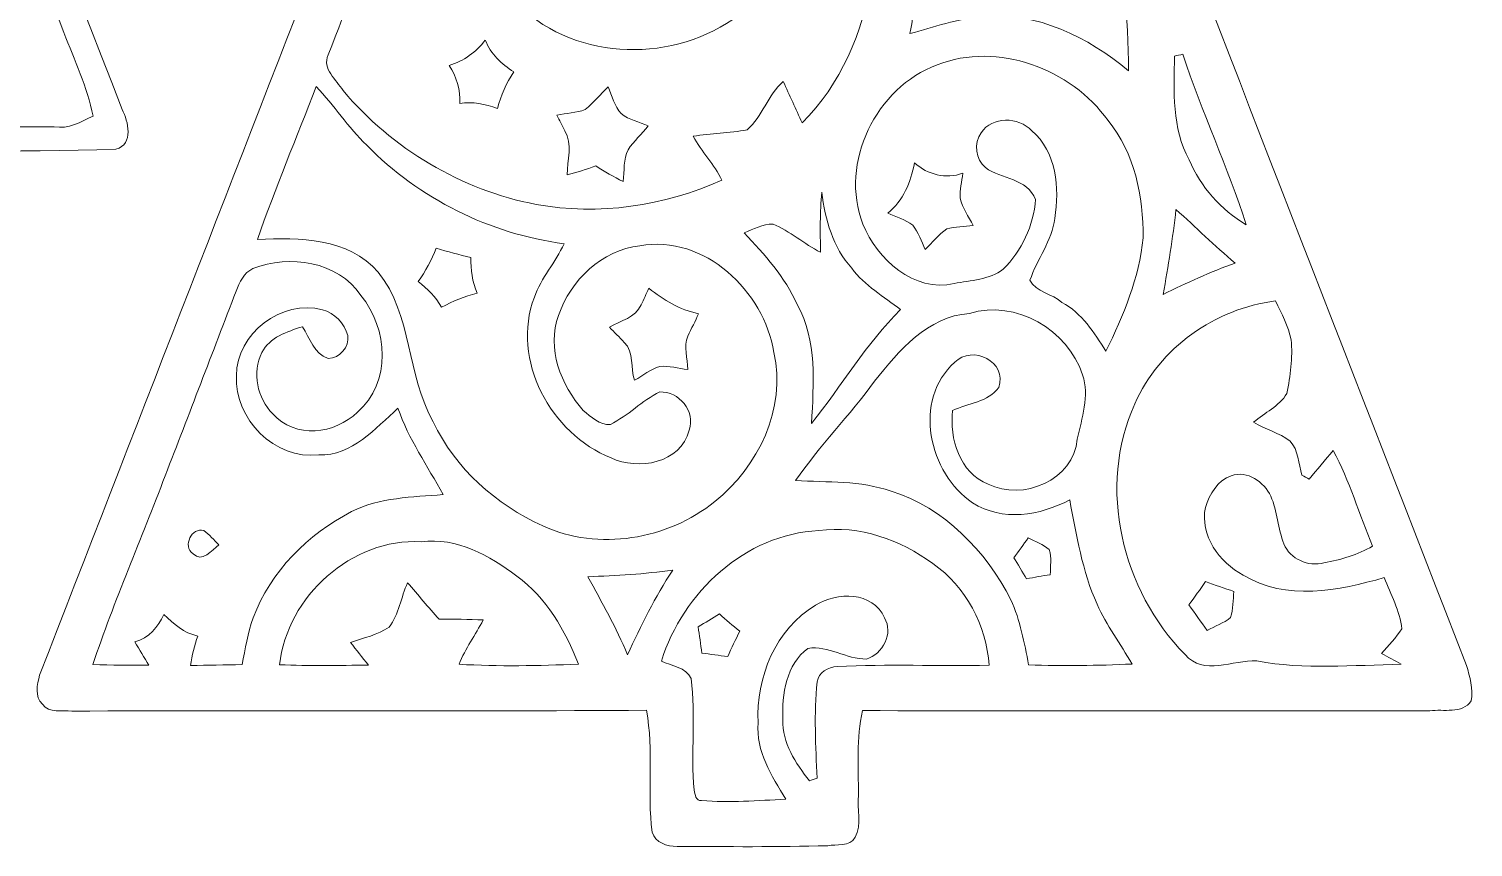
# Model space of a CAD drawing. Header units: centimetres. Extents: x -16.3 to 16.3, y -14.8 to 14.9.
# Drawn here: x -0.63 to 16.29, y -14.85 to -5.26 of the extents above; entities that cross this region are included whole.
import ezdxf

# ---------------------------------------------------------------- set-up
doc = ezdxf.new("R2010")
doc.units = ezdxf.units.CM
doc.header["$MEASUREMENT"] = 0
doc.layers.add('Layer 1', color=7, linetype='Continuous')

msp = doc.modelspace()

# ---------------------------------------------------------------- linework, layer by layer
at = {"layer": 'Layer 1', "color": 251, "lineweight": 9}
for points, knots in [([(-8.03578, 14.77182), (-7.96699, 14.87271), (-7.80965, 14.85084), (-7.72146, 14.78593), (-7.72146, 14.78593), (-7.55212, 14.54075), (-7.48439, 14.24653), (-7.37044, 13.9749), (-7.37044, 13.9749), (-4.7553, 7.25166), (-2.15286, 0.52313), (0.46334, -6.19976), (0.46334, -6.19976), (0.53531, -6.34299), (0.60022, -6.60757), (0.39032, -6.66754), (0.39032, -6.66754), (-1.98, -6.72999), (-4.35455, -6.63862), (-6.72486, -6.71411), (-6.72486, -6.71411), (-6.72063, -6.61392), (-6.71569, -6.51444), (-6.71004, -6.41531), (-6.71004, -6.41531), (-4.58456, -6.38885), (-2.45907, -6.41284), (-0.33358, -6.40472), (-0.33358, -6.40472), (-0.16566, -6.43436), (-0.02173, -6.34652), (0.12185, -6.27914), (0.12185, -6.27914), (0.05588, -5.93765), (-0.09616, -5.62297), (-0.21928, -5.30018), (-0.21928, -5.30018), (-2.60935, 0.87943), (-5.01636, 7.05234), (-7.40784, 13.23124), (-7.40784, 13.23124), (-7.50273, 13.47148), (-7.58211, 13.72054), (-7.72146, 13.93997), (-7.72146, 13.93997), (-7.79695, 14.04827), (-7.97193, 14.04686), (-8.04566, 13.9368), (-8.04566, 13.9368), (-8.16172, 13.77487), (-8.20617, 13.5759), (-8.28131, 13.39422), (-8.28131, 13.39422), (-10.79133, 6.92146), (-13.30593, 0.45081), (-15.81806, -6.0209), (-15.81806, -6.0209), (-15.85193, -6.11333), (-15.87168, -6.22869), (-15.79725, -6.30842), (-15.79725, -6.30842), (-15.68577, -6.44529), (-15.47939, -6.37862), (-15.32946, -6.40578), (-15.32946, -6.40578), (-13.24031, -6.40296), (-11.15081, -6.40684), (-9.06166, -6.4019), (-9.06166, -6.4019), (-8.98581, -6.83547), (-9.09905, -7.28138), (-9.02109, -7.71565), (-9.02109, -7.71565), (-8.99287, -7.85746), (-8.8193, -7.89768), (-8.69653, -7.88075), (-8.69653, -7.88075), (-8.16737, -7.89697), (-7.63714, -7.89627), (-7.10762, -7.88216), (-7.10762, -7.88216), (-6.93018, -7.90862), (-6.78377, -7.80737), (-6.6342, -7.73611), (-6.6342, -7.73611), (-6.65748, -7.92202), (-6.66383, -8.12169), (-6.77778, -8.27974), (-6.77778, -8.27974), (-7.37044, -8.26845), (-7.96311, -8.27938), (-8.55578, -8.27762), (-8.55578, -8.27762), (-8.71594, -8.25434), (-8.91243, -8.31572), (-9.04614, -8.19825), (-9.04614, -8.19825), (-9.17878, -7.73082), (-9.06413, -7.24257), (-9.08388, -6.76632), (-9.08388, -6.76632), (-9.1107, -6.74092), (-9.13786, -6.71587), (-9.16467, -6.69118), (-9.16467, -6.69118), (-11.4669, -6.67918), (-13.76948, -6.69118), (-16.07135, -6.6873), (-16.07135, -6.6873), (-16.2862, -6.69541), (-16.31865, -6.41637), (-16.24033, -6.26573), (-16.24033, -6.26573), (-13.59838, 0.54429), (-10.95678, 7.35467), (-8.30954, 14.16293), (-8.30954, 14.16293), (-8.22275, 14.36718), (-8.17407, 14.59473), (-8.03578, 14.77182)], [0, 0, 0, 0, 0.03225806, 0.03225806, 0.03225806, 0.03225806, 0.06451613, 0.06451613, 0.06451613, 0.06451613, 0.09677419, 0.09677419, 0.09677419, 0.09677419, 0.12903226, 0.12903226, 0.12903226, 0.12903226, 0.16129032, 0.16129032, 0.16129032, 0.16129032, 0.19354839, 0.19354839, 0.19354839, 0.19354839, 0.22580645, 0.22580645, 0.22580645, 0.22580645, 0.25806452, 0.25806452, 0.25806452, 0.25806452, 0.29032258, 0.29032258, 0.29032258, 0.29032258, 0.32258065, 0.32258065, 0.32258065, 0.32258065, 0.35483871, 0.35483871, 0.35483871, 0.35483871, 0.38709677, 0.38709677, 0.38709677, 0.38709677, 0.41935484, 0.41935484, 0.41935484, 0.41935484, 0.4516129, 0.4516129, 0.4516129, 0.4516129, 0.48387097, 0.48387097, 0.48387097, 0.48387097, 0.51612903, 0.51612903, 0.51612903, 0.51612903, 0.5483871, 0.5483871, 0.5483871, 0.5483871, 0.58064516, 0.58064516, 0.58064516, 0.58064516, 0.61290323, 0.61290323, 0.61290323, 0.61290323, 0.64516129, 0.64516129, 0.64516129, 0.64516129, 0.67741935, 0.67741935, 0.67741935, 0.67741935, 0.70967742, 0.70967742, 0.70967742, 0.70967742, 0.74193548, 0.74193548, 0.74193548, 0.74193548, 0.77419355, 0.77419355, 0.77419355, 0.77419355, 0.80645161, 0.80645161, 0.80645161, 0.80645161, 0.83870968, 0.83870968, 0.83870968, 0.83870968, 0.87096774, 0.87096774, 0.87096774, 0.87096774, 0.90322581, 0.90322581, 0.90322581, 0.90322581, 0.93548387, 0.93548387, 0.93548387, 0.93548387, 1, 1, 1, 1]), ([(7.70869, 8.29129), (7.84239, 8.27436), (8.03501, 8.32763), (8.08757, 8.16112), (8.08757, 8.16112), (8.24844, 7.85738), (8.34475, 7.52471), (8.47739, 7.20826), (8.47739, 7.20826), (11.06149, 0.56863), (13.63183, -6.07664), (16.21557, -12.71592), (16.21557, -12.71592), (16.25826, -12.84892), (16.29424, -12.9925), (16.27272, -13.1329), (16.27272, -13.1329), (16.16724, -13.29024), (15.94288, -13.22498), (15.78765, -13.24967), (15.78765, -13.24967), (13.5715, -13.24755), (11.355, -13.24932), (9.13885, -13.24685), (9.13885, -13.24685), (9.06583, -13.57105), (9.09264, -13.90619), (9.09052, -14.23604), (9.09052, -14.23604), (9.07429, -14.3969), (9.13709, -14.5807), (9.05136, -14.73098), (9.05136, -14.73098), (8.99421, -14.84634), (8.82664, -14.80895), (8.73104, -14.83012), (8.73104, -14.83012), (8.14261, -14.84564), (7.55347, -14.8414), (6.96539, -14.83717), (6.96539, -14.83717), (6.84932, -14.83999), (6.71033, -14.79413), (6.67399, -14.67207), (6.67399, -14.67207), (6.61155, -14.19864), (6.69692, -13.71287), (6.60626, -13.24262), (6.60626, -13.24262), (4.36259, -13.25708), (2.11893, -13.24085), (-0.12474, -13.25249), (-0.12474, -13.25249), (-0.23516, -13.23944), (-0.39144, -13.2793), (-0.47081, -13.17206), (-0.47081, -13.17206), (-0.56465, -13.0814), (-0.5329, -12.94311), (-0.50398, -12.83057), (-0.50398, -12.83057), (1.70618, -7.15014), (3.90786, -1.46513), (6.11625, 4.21636), (6.11625, 4.21636), (6.65706, 5.57067), (7.15412, 6.94262), (7.70869, 8.29129), (7.70869, 8.29129), (7.70869, 8.29129), (7.70869, 8.29129), (7.70869, 8.29129)], [0, 0, 0, 0, 0.05263158, 0.05263158, 0.05263158, 0.05263158, 0.10526316, 0.10526316, 0.10526316, 0.10526316, 0.15789474, 0.15789474, 0.15789474, 0.15789474, 0.21052632, 0.21052632, 0.21052632, 0.21052632, 0.26315789, 0.26315789, 0.26315789, 0.26315789, 0.31578947, 0.31578947, 0.31578947, 0.31578947, 0.36842105, 0.36842105, 0.36842105, 0.36842105, 0.42105263, 0.42105263, 0.42105263, 0.42105263, 0.47368421, 0.47368421, 0.47368421, 0.47368421, 0.52631579, 0.52631579, 0.52631579, 0.52631579, 0.57894737, 0.57894737, 0.57894737, 0.57894737, 0.63157895, 0.63157895, 0.63157895, 0.63157895, 0.68421053, 0.68421053, 0.68421053, 0.68421053, 0.73684211, 0.73684211, 0.73684211, 0.73684211, 0.78947368, 0.78947368, 0.78947368, 0.78947368, 0.84210526, 0.84210526, 0.84210526, 0.84210526, 0.89473684, 0.89473684, 0.89473684, 0.89473684, 1, 1, 1, 1]), ([(5.71691, -2.01299), (4.9602, -2.55874), (4.72525, -3.72785), (5.2777, -4.4962), (5.2777, -4.4962), (5.55357, -4.94952), (6.11449, -5.18341), (6.63378, -5.11708), (6.63378, -5.11708), (6.86238, -5.09521), (7.14354, -5.05958), (7.27477, -4.84227), (7.27477, -4.84227), (7.44869, -4.56111), (7.2088, -4.23549), (7.28536, -3.93493), (7.28536, -3.93493), (7.30652, -3.77335), (7.44446, -3.66399), (7.57781, -3.59273), (7.57781, -3.59273), (7.92318, -3.50912), (8.24879, -3.88342), (8.19835, -4.21539), (8.19835, -4.21539), (8.20152, -4.48561), (8.06147, -4.73009), (7.8872, -4.92553), (7.8872, -4.92553), (7.22891, -5.58699), (6.08591, -5.69388), (5.3218, -5.15624), (5.3218, -5.15624), (4.94291, -4.90189), (4.69491, -4.48455), (4.59507, -4.04429), (4.59507, -4.04429), (4.45855, -3.56557), (4.48042, -3.04557), (4.65822, -2.58061), (4.65822, -2.58061), (4.7376, -2.36965), (4.87377, -2.18656), (4.96408, -1.98054), (4.96408, -1.98054), (4.75453, -1.97242), (4.54463, -1.95408), (4.33578, -1.98089), (4.33578, -1.98089), (4.25041, -1.99147), (4.23136, -2.09166), (4.19679, -2.15552), (4.19679, -2.15552), (3.76569, -3.29428), (3.31273, -4.42529), (2.8774, -5.56229), (2.8774, -5.56229), (2.80155, -5.72668), (2.97406, -5.85298), (3.05132, -5.98068), (3.05132, -5.98068), (3.6267, -6.6626), (4.43668, -7.14626), (5.31404, -7.31383), (5.31404, -7.31383), (6.04746, -7.44718), (6.81228, -7.33429), (7.49032, -7.03161), (7.49032, -7.03161), (7.40424, -6.84287), (7.25114, -6.69682), (7.15483, -6.51409), (7.15483, -6.51409), (7.36438, -6.48128), (7.57816, -6.48022), (7.78595, -6.43965), (7.78595, -6.43965), (7.96834, -6.28654), (8.02654, -6.02831), (8.20999, -5.87238), (8.20999, -5.87238), (8.28478, -6.03325), (8.35604, -6.19729), (8.43153, -6.35886), (8.43153, -6.35886), (8.8845, -5.91083), (9.14273, -5.29065), (9.24786, -4.66941), (9.24786, -4.66941), (9.37345, -3.72432), (9.05912, -2.65223), (8.26925, -2.06979), (8.26925, -2.06979), (7.54924, -1.50394), (6.4595, -1.47571), (5.71691, -2.01299), (5.71691, -2.01299), (5.71691, -2.01299), (5.71691, -2.01299), (5.71691, -2.01299)], [0, 0, 0, 0, 0.03846154, 0.03846154, 0.03846154, 0.03846154, 0.07692308, 0.07692308, 0.07692308, 0.07692308, 0.11538462, 0.11538462, 0.11538462, 0.11538462, 0.15384615, 0.15384615, 0.15384615, 0.15384615, 0.19230769, 0.19230769, 0.19230769, 0.19230769, 0.23076923, 0.23076923, 0.23076923, 0.23076923, 0.26923077, 0.26923077, 0.26923077, 0.26923077, 0.30769231, 0.30769231, 0.30769231, 0.30769231, 0.34615385, 0.34615385, 0.34615385, 0.34615385, 0.38461538, 0.38461538, 0.38461538, 0.38461538, 0.42307692, 0.42307692, 0.42307692, 0.42307692, 0.46153846, 0.46153846, 0.46153846, 0.46153846, 0.5, 0.5, 0.5, 0.5, 0.53846154, 0.53846154, 0.53846154, 0.53846154, 0.57692308, 0.57692308, 0.57692308, 0.57692308, 0.61538462, 0.61538462, 0.61538462, 0.61538462, 0.65384615, 0.65384615, 0.65384615, 0.65384615, 0.69230769, 0.69230769, 0.69230769, 0.69230769, 0.73076923, 0.73076923, 0.73076923, 0.73076923, 0.76923077, 0.76923077, 0.76923077, 0.76923077, 0.80769231, 0.80769231, 0.80769231, 0.80769231, 0.84615385, 0.84615385, 0.84615385, 0.84615385, 0.88461538, 0.88461538, 0.88461538, 0.88461538, 0.92307692, 0.92307692, 0.92307692, 0.92307692, 1, 1, 1, 1]), ([(9.98481, -3.88413), (10.03103, -4.1988), (10.3009, -4.45915), (10.60535, -4.52971), (10.60535, -4.52971), (10.87875, -4.55617), (11.18461, -4.39354), (11.30067, -4.1413), (11.30067, -4.1413), (11.30067, -3.91588), (10.96518, -3.78323), (11.08407, -3.5377), (11.08407, -3.5377), (11.17614, -3.38283), (11.39945, -3.38883), (11.51093, -3.5183), (11.51093, -3.5183), (11.65204, -3.65306), (11.63052, -3.86966), (11.5956, -4.04535), (11.5956, -4.04535), (11.46048, -4.50749), (10.96836, -4.88072), (10.47447, -4.76713), (10.47447, -4.76713), (10.22929, -4.73714), (10.07265, -4.51207), (9.87439, -4.38825), (9.87439, -4.38825), (9.7742, -4.68564), (9.7548, -5.0049), (9.69377, -5.31217), (9.69377, -5.31217), (9.97705, -5.23809), (10.25398, -5.13437), (10.5489, -5.11144), (10.5489, -5.11144), (11.18461, -5.05464), (11.78045, -5.35345), (12.25705, -5.74785), (12.25705, -5.74785), (12.24577, -5.12379), (12.20273, -4.50008), (12.13499, -3.87954), (12.13499, -3.87954), (12.06655, -3.3913), (11.73494, -2.92916), (11.24987, -2.78946), (11.24987, -2.78946), (10.60958, -2.57179), (9.81936, -3.19621), (9.98481, -3.88413), (9.98481, -3.88413), (9.98481, -3.88413), (9.98481, -3.88413), (9.98481, -3.88413)], [0, 0, 0, 0, 0.06666667, 0.06666667, 0.06666667, 0.06666667, 0.13333333, 0.13333333, 0.13333333, 0.13333333, 0.2, 0.2, 0.2, 0.2, 0.26666667, 0.26666667, 0.26666667, 0.26666667, 0.33333333, 0.33333333, 0.33333333, 0.33333333, 0.4, 0.4, 0.4, 0.4, 0.46666667, 0.46666667, 0.46666667, 0.46666667, 0.53333333, 0.53333333, 0.53333333, 0.53333333, 0.6, 0.6, 0.6, 0.6, 0.66666667, 0.66666667, 0.66666667, 0.66666667, 0.73333333, 0.73333333, 0.73333333, 0.73333333, 0.8, 0.8, 0.8, 0.8, 0.86666667, 0.86666667, 0.86666667, 0.86666667, 1, 1, 1, 1]), ([(4.29486, -5.6847), (4.46737, -5.63426), (4.6113, -5.52948), (4.71819, -5.38767), (4.71819, -5.38767), (4.7824, -5.5503), (4.90481, -5.672), (5.05439, -5.76055), (5.05439, -5.76055), (4.96232, -5.89037), (4.90023, -6.03572), (4.86107, -6.19023), (4.86107, -6.19023), (4.71925, -6.14014), (4.57073, -6.10133), (4.42045, -6.13308), (4.42045, -6.13308), (4.42821, -5.97222), (4.382, -5.81805), (4.29486, -5.6847)], [0, 0, 0, 0, 0.16666667, 0.16666667, 0.16666667, 0.16666667, 0.33333333, 0.33333333, 0.33333333, 0.33333333, 0.5, 0.5, 0.5, 0.5, 0.66666667, 0.66666667, 0.66666667, 0.66666667, 1, 1, 1, 1]), ([(10.01233, -5.67835), (9.29831, -5.94223), (8.86439, -6.82665), (9.14273, -7.5442), (9.14273, -7.5442), (9.3096, -7.958), (9.7421, -8.34677), (10.21306, -8.24234), (10.21306, -8.24234), (10.40497, -8.19966), (10.62652, -8.20107), (10.78809, -8.07372), (10.78809, -8.07372), (11.00364, -7.85746), (11.14475, -7.56078), (11.16662, -7.25598), (11.16662, -7.25598), (11.06714, -7.00233), (10.7701, -7.02314), (10.57995, -6.88309), (10.57995, -6.88309), (10.46142, -6.78537), (10.44201, -6.5991), (10.5295, -6.47422), (10.5295, -6.47422), (10.65615, -6.27631), (10.9673, -6.28795), (11.12111, -6.44917), (11.12111, -6.44917), (11.41568, -6.69824), (11.44743, -7.12227), (11.39275, -7.47752), (11.39275, -7.47752), (11.35888, -7.7421), (11.18567, -7.95624), (11.1003, -8.20283), (11.1003, -8.20283), (11.16732, -8.33971), (11.3677, -8.36052), (11.47495, -8.46389), (11.47495, -8.46389), (11.71166, -8.5856), (11.85348, -8.81808), (11.99177, -9.03468), (11.99177, -9.03468), (12.19497, -8.61488), (12.3837, -8.1739), (12.4278, -7.70471), (12.4278, -7.70471), (12.42604, -7.22317), (12.3329, -6.70988), (12.01575, -6.33064), (12.01575, -6.33064), (11.58149, -5.72316), (10.72353, -5.40142), (10.01233, -5.67835), (10.01233, -5.67835), (10.01233, -5.67835), (10.01233, -5.67835), (10.01233, -5.67835)], [0, 0, 0, 0, 0.0625, 0.0625, 0.0625, 0.0625, 0.125, 0.125, 0.125, 0.125, 0.1875, 0.1875, 0.1875, 0.1875, 0.25, 0.25, 0.25, 0.25, 0.3125, 0.3125, 0.3125, 0.3125, 0.375, 0.375, 0.375, 0.375, 0.4375, 0.4375, 0.4375, 0.4375, 0.5, 0.5, 0.5, 0.5, 0.5625, 0.5625, 0.5625, 0.5625, 0.625, 0.625, 0.625, 0.625, 0.6875, 0.6875, 0.6875, 0.6875, 0.75, 0.75, 0.75, 0.75, 0.8125, 0.8125, 0.8125, 0.8125, 0.875, 0.875, 0.875, 0.875, 1, 1, 1, 1]), ([(12.79469, -5.57464), (12.78728, -5.9821), (12.76188, -6.42201), (12.96684, -6.79137), (12.96684, -6.79137), (13.10125, -7.11169), (13.34044, -7.37451), (13.63571, -7.55478), (13.63571, -7.55478), (13.42263, -6.87603), (13.1136, -6.2308), (12.89241, -5.55453), (12.89241, -5.55453), (12.86771, -5.55947), (12.81903, -5.5697), (12.79469, -5.57464), (12.79469, -5.57464), (12.79469, -5.57464), (12.79469, -5.57464), (12.79469, -5.57464)], [0, 0, 0, 0, 0.16666667, 0.16666667, 0.16666667, 0.16666667, 0.33333333, 0.33333333, 0.33333333, 0.33333333, 0.5, 0.5, 0.5, 0.5, 0.66666667, 0.66666667, 0.66666667, 0.66666667, 1, 1, 1, 1]), ([(2.73805, -5.93271), (2.50592, -6.52961), (2.25827, -7.12086), (2.04872, -7.72623), (2.04872, -7.72623), (2.5405, -7.69871), (3.11059, -7.70824), (3.46477, -8.10688), (3.46477, -8.10688), (3.86553, -8.61205), (3.79744, -9.31232), (4.10895, -9.86195), (4.10895, -9.86195), (4.36753, -10.41122), (4.84449, -10.83314), (5.392, -11.08115), (5.392, -11.08115), (6.04464, -11.38136), (6.85567, -11.24448), (7.40777, -10.79681), (7.40777, -10.79681), (7.91612, -10.38794), (8.25197, -9.70743), (8.09957, -9.04844), (8.09957, -9.04844), (7.98562, -8.33019), (7.28747, -7.66308), (6.52935, -7.79925), (6.52935, -7.79925), (6.08521, -7.85111), (5.71726, -8.19895), (5.57791, -8.61452), (5.57791, -8.61452), (5.43363, -9.00223), (5.60472, -9.43332), (5.86719, -9.72754), (5.86719, -9.72754), (5.95609, -9.80233), (6.05945, -9.90357), (6.18399, -9.89299), (6.18399, -9.89299), (6.39283, -9.79139), (6.5537, -9.61394), (6.76254, -9.51199), (6.76254, -9.51199), (6.98867, -9.50423), (7.18552, -9.73353), (7.10615, -9.96108), (7.10615, -9.96108), (7.00984, -10.34878), (6.51066, -10.43592), (6.19175, -10.28387), (6.19175, -10.28387), (5.48795, -10.00658), (5.01417, -9.13311), (5.29357, -8.4018), (5.29357, -8.4018), (5.37436, -8.1739), (5.54299, -7.99293), (5.64141, -7.77421), (5.64141, -7.77421), (4.77111, -7.65991), (3.94385, -7.24716), (3.32895, -6.62062), (3.32895, -6.62062), (3.11341, -6.40755), (2.94443, -6.1539), (2.73805, -5.93271), (2.73805, -5.93271), (2.73805, -5.93271), (2.73805, -5.93271), (2.73805, -5.93271)], [0, 0, 0, 0, 0.05263158, 0.05263158, 0.05263158, 0.05263158, 0.10526316, 0.10526316, 0.10526316, 0.10526316, 0.15789474, 0.15789474, 0.15789474, 0.15789474, 0.21052632, 0.21052632, 0.21052632, 0.21052632, 0.26315789, 0.26315789, 0.26315789, 0.26315789, 0.31578947, 0.31578947, 0.31578947, 0.31578947, 0.36842105, 0.36842105, 0.36842105, 0.36842105, 0.42105263, 0.42105263, 0.42105263, 0.42105263, 0.47368421, 0.47368421, 0.47368421, 0.47368421, 0.52631579, 0.52631579, 0.52631579, 0.52631579, 0.57894737, 0.57894737, 0.57894737, 0.57894737, 0.63157895, 0.63157895, 0.63157895, 0.63157895, 0.68421053, 0.68421053, 0.68421053, 0.68421053, 0.73684211, 0.73684211, 0.73684211, 0.73684211, 0.78947368, 0.78947368, 0.78947368, 0.78947368, 0.84210526, 0.84210526, 0.84210526, 0.84210526, 0.89473684, 0.89473684, 0.89473684, 0.89473684, 1, 1, 1, 1]), ([(5.89047, -6.20188), (5.98819, -6.1218), (6.06827, -6.02231), (6.15964, -5.93482), (6.15964, -5.93482), (6.20374, -6.04172), (6.23302, -6.1606), (6.31028, -6.25021), (6.31028, -6.25021), (6.40059, -6.3257), (6.52124, -6.34652), (6.62884, -6.39273), (6.62884, -6.39273), (6.5537, -6.48974), (6.46021, -6.57124), (6.39107, -6.67284), (6.39107, -6.67284), (6.33533, -6.78749), (6.34944, -6.91978), (6.33356, -7.04431), (6.33356, -7.04431), (6.22279, -6.99139), (6.11766, -6.92789), (6.01359, -6.86333), (6.01359, -6.86333), (5.90317, -6.90144), (5.7917, -6.93777), (5.67845, -6.9674), (5.67845, -6.9674), (5.67916, -6.79666), (5.74372, -6.60687), (5.65164, -6.45023), (5.65164, -6.45023), (5.6206, -6.38885), (5.58814, -6.32852), (5.55816, -6.26714), (5.55816, -6.26714), (5.66681, -6.2435), (5.78464, -6.24245), (5.89047, -6.20188)], [0, 0, 0, 0, 0.09090909, 0.09090909, 0.09090909, 0.09090909, 0.18181818, 0.18181818, 0.18181818, 0.18181818, 0.27272727, 0.27272727, 0.27272727, 0.27272727, 0.36363636, 0.36363636, 0.36363636, 0.36363636, 0.45454545, 0.45454545, 0.45454545, 0.45454545, 0.54545455, 0.54545455, 0.54545455, 0.54545455, 0.63636364, 0.63636364, 0.63636364, 0.63636364, 0.72727273, 0.72727273, 0.72727273, 0.72727273, 0.81818182, 0.81818182, 0.81818182, 0.81818182, 1, 1, 1, 1]), ([(9.74739, -6.8277), (9.90544, -6.96599), (10.1104, -7.01856), (10.31501, -6.94941), (10.31501, -6.94941), (10.30125, -7.04607), (10.27691, -7.14344), (10.2822, -7.24187), (10.2822, -7.24187), (10.30972, -7.35758), (10.38239, -7.45494), (10.43496, -7.56042), (10.43496, -7.56042), (10.33159, -7.57383), (10.22647, -7.57524), (10.12557, -7.60135), (10.12557, -7.60135), (10.0275, -7.66449), (9.9573, -7.76257), (9.87334, -7.84265), (9.87334, -7.84265), (9.82889, -7.74634), (9.79467, -7.64297), (9.72834, -7.55901), (9.72834, -7.55901), (9.64191, -7.49128), (9.53396, -7.46094), (9.43483, -7.41755), (9.43483, -7.41755), (9.61792, -7.26938), (9.70259, -7.05525), (9.74739, -6.8277)], [0, 0, 0, 0, 0.11111111, 0.11111111, 0.11111111, 0.11111111, 0.22222222, 0.22222222, 0.22222222, 0.22222222, 0.33333333, 0.33333333, 0.33333333, 0.33333333, 0.44444444, 0.44444444, 0.44444444, 0.44444444, 0.55555556, 0.55555556, 0.55555556, 0.55555556, 0.66666667, 0.66666667, 0.66666667, 0.66666667, 0.77777778, 0.77777778, 0.77777778, 0.77777778, 1, 1, 1, 1]), ([(8.64779, -7.87545), (8.45517, -7.77703), (8.28936, -7.6271), (8.0904, -7.54384), (8.0904, -7.54384), (7.96975, -7.54314), (7.86109, -7.60593), (7.75138, -7.64685), (7.75138, -7.64685), (7.99091, -7.90156), (8.2308, -8.16262), (8.37438, -8.48752), (8.37438, -8.48752), (8.60969, -8.91086), (8.56418, -9.41427), (8.54266, -9.87994), (8.54266, -9.87994), (8.89332, -9.4372), (9.18436, -8.94755), (9.58512, -8.54538), (9.58512, -8.54538), (9.38791, -8.39298), (9.16425, -8.26774), (9.01326, -8.06278), (9.01326, -8.06278), (8.79172, -7.81901), (8.70247, -7.49199), (8.6619, -7.17237), (8.6619, -7.17237), (8.63861, -7.40591), (8.64214, -7.64086), (8.64779, -7.87545), (8.64779, -7.87545), (8.64779, -7.87545), (8.64779, -7.87545), (8.64779, -7.87545)], [0, 0, 0, 0, 0.1, 0.1, 0.1, 0.1, 0.2, 0.2, 0.2, 0.2, 0.3, 0.3, 0.3, 0.3, 0.4, 0.4, 0.4, 0.4, 0.5, 0.5, 0.5, 0.5, 0.6, 0.6, 0.6, 0.6, 0.7, 0.7, 0.7, 0.7, 0.8, 0.8, 0.8, 0.8, 1, 1, 1, 1]), ([(12.81197, -7.37275), (12.77564, -7.70683), (12.72025, -8.03844), (12.66204, -8.3697), (12.66204, -8.3697), (12.93615, -8.23211), (13.2152, -8.10441), (13.50448, -8.00104), (13.50448, -8.00104), (13.26529, -7.80031), (13.0441, -7.58018), (12.81197, -7.37275), (12.81197, -7.37275), (12.81197, -7.37275), (12.81197, -7.37275), (12.81197, -7.37275)], [0, 0, 0, 0, 0.2, 0.2, 0.2, 0.2, 0.4, 0.4, 0.4, 0.4, 0.6, 0.6, 0.6, 0.6, 1, 1, 1, 1]), ([(1.99616, -8.06701), (1.88927, -8.11429), (1.84023, -8.22823), (1.79825, -8.32948), (1.79825, -8.32948), (1.52203, -9.05091), (1.24721, -9.77305), (0.96711, -10.49307), (0.96711, -10.49307), (0.68912, -11.23284), (0.36774, -11.95709), (0.12079, -12.70745), (0.12079, -12.70745), (0.33916, -12.7138), (0.55789, -12.71345), (0.77696, -12.71486), (0.77696, -12.71486), (0.72228, -12.62384), (0.66513, -12.53459), (0.61327, -12.44216), (0.61327, -12.44216), (0.77696, -12.3963), (0.8835, -12.26683), (0.95335, -12.11902), (0.95335, -12.11902), (1.06624, -12.22944), (1.18689, -12.33739), (1.34811, -12.37231), (1.34811, -12.37231), (1.31248, -12.4852), (1.27967, -12.59985), (1.26485, -12.71768), (1.26485, -12.71768), (1.46558, -12.71451), (1.66667, -12.71133), (1.8681, -12.70675), (1.8681, -12.70675), (1.90832, -12.52365), (1.93266, -12.33598), (1.99898, -12.16029), (1.99898, -12.16029), (2.19971, -11.61278), (2.64174, -11.17992), (3.15257, -10.91463), (3.15257, -10.91463), (3.48241, -10.74671), (3.86341, -10.74495), (4.2236, -10.71426), (4.2236, -10.71426), (4.04298, -10.37877), (3.81791, -10.0655), (3.69514, -9.70143), (3.69514, -9.70143), (3.42667, -9.93885), (3.15962, -10.26447), (2.76733, -10.24824), (2.76733, -10.24824), (2.25192, -10.31033), (1.77532, -9.82773), (1.80319, -9.3222), (1.80319, -9.3222), (1.79684, -8.82548), (2.33483, -8.42226), (2.80967, -8.54926), (2.80967, -8.54926), (2.9543, -8.58418), (3.06896, -8.70695), (3.10635, -8.85018), (3.10635, -8.85018), (3.12681, -8.98212), (3.01251, -9.11935), (2.87775, -9.11829), (2.87775, -9.11829), (2.71054, -9.06961), (2.66079, -8.8784), (2.57542, -8.74717), (2.57542, -8.74717), (2.39515, -8.80679), (2.19266, -8.86782), (2.10023, -9.05091), (2.10023, -9.05091), (1.9817, -9.28198), (2.04731, -9.58678), (2.22758, -9.76811), (2.22758, -9.76811), (2.48652, -10.06232), (2.9596, -10.00835), (3.2203, -9.748), (3.2203, -9.748), (3.6207, -9.4051), (3.57907, -8.76622), (3.26122, -8.38098), (3.26122, -8.38098), (2.98782, -7.97705), (2.4262, -7.89909), (1.99616, -8.06701), (1.99616, -8.06701), (1.99616, -8.06701), (1.99616, -8.06701), (1.99616, -8.06701)], [0, 0, 0, 0, 0.03846154, 0.03846154, 0.03846154, 0.03846154, 0.07692308, 0.07692308, 0.07692308, 0.07692308, 0.11538462, 0.11538462, 0.11538462, 0.11538462, 0.15384615, 0.15384615, 0.15384615, 0.15384615, 0.19230769, 0.19230769, 0.19230769, 0.19230769, 0.23076923, 0.23076923, 0.23076923, 0.23076923, 0.26923077, 0.26923077, 0.26923077, 0.26923077, 0.30769231, 0.30769231, 0.30769231, 0.30769231, 0.34615385, 0.34615385, 0.34615385, 0.34615385, 0.38461538, 0.38461538, 0.38461538, 0.38461538, 0.42307692, 0.42307692, 0.42307692, 0.42307692, 0.46153846, 0.46153846, 0.46153846, 0.46153846, 0.5, 0.5, 0.5, 0.5, 0.53846154, 0.53846154, 0.53846154, 0.53846154, 0.57692308, 0.57692308, 0.57692308, 0.57692308, 0.61538462, 0.61538462, 0.61538462, 0.61538462, 0.65384615, 0.65384615, 0.65384615, 0.65384615, 0.69230769, 0.69230769, 0.69230769, 0.69230769, 0.73076923, 0.73076923, 0.73076923, 0.73076923, 0.76923077, 0.76923077, 0.76923077, 0.76923077, 0.80769231, 0.80769231, 0.80769231, 0.80769231, 0.84615385, 0.84615385, 0.84615385, 0.84615385, 0.88461538, 0.88461538, 0.88461538, 0.88461538, 0.92307692, 0.92307692, 0.92307692, 0.92307692, 1, 1, 1, 1]), ([(4.14422, -7.82571), (4.27757, -7.87016), (4.41269, -7.90332), (4.54992, -7.93578), (4.54992, -7.93578), (4.54569, -8.07865), (4.56756, -8.22082), (4.62153, -8.35382), (4.62153, -8.35382), (4.47654, -8.39227), (4.33719, -8.44766), (4.20561, -8.51927), (4.20561, -8.51927), (4.13505, -8.40109), (4.04368, -8.29773), (3.93079, -8.21906), (3.93079, -8.21906), (4.01652, -8.09629), (4.09378, -7.96753), (4.14422, -7.82571)], [0, 0, 0, 0, 0.16666667, 0.16666667, 0.16666667, 0.16666667, 0.33333333, 0.33333333, 0.33333333, 0.33333333, 0.5, 0.5, 0.5, 0.5, 0.66666667, 0.66666667, 0.66666667, 0.66666667, 1, 1, 1, 1]), ([(6.63307, -8.29702), (6.80875, -8.43249), (6.99608, -8.55032), (7.21762, -8.59442), (7.21762, -8.59442), (7.17988, -8.68332), (7.13366, -8.76833), (7.0938, -8.85688), (7.0938, -8.85688), (7.03383, -8.97965), (7.09274, -9.12041), (7.09098, -9.24847), (7.09098, -9.24847), (6.98162, -9.23718), (6.87367, -9.20331), (6.76289, -9.21283), (6.76289, -9.21283), (6.65424, -9.24494), (6.56463, -9.31902), (6.46832, -9.37547), (6.46832, -9.37547), (6.41717, -9.23294), (6.46374, -9.04491), (6.34767, -8.93061), (6.34767, -8.93061), (6.29052, -8.86993), (6.22949, -8.81314), (6.17305, -8.75246), (6.17305, -8.75246), (6.30322, -8.67802), (6.47961, -8.64063), (6.54488, -8.48999), (6.54488, -8.48999), (6.57663, -8.42649), (6.60414, -8.36123), (6.63307, -8.29702)], [0, 0, 0, 0, 0.1, 0.1, 0.1, 0.1, 0.2, 0.2, 0.2, 0.2, 0.3, 0.3, 0.3, 0.3, 0.4, 0.4, 0.4, 0.4, 0.5, 0.5, 0.5, 0.5, 0.6, 0.6, 0.6, 0.6, 0.7, 0.7, 0.7, 0.7, 0.8, 0.8, 0.8, 0.8, 1, 1, 1, 1]), ([(10.39192, -8.59159), (9.89909, -8.62722), (9.56607, -9.02763), (9.28032, -9.38675), (9.28032, -9.38675), (8.98857, -9.78786), (8.63579, -10.14099), (8.35498, -10.55057), (8.35498, -10.55057), (8.72857, -10.57209), (9.1138, -10.54845), (9.47329, -10.67439), (9.47329, -10.67439), (10.09841, -10.86913), (10.58418, -11.37572), (10.87805, -11.94722), (10.87805, -11.94722), (10.98741, -12.18816), (11.03433, -12.45275), (11.08583, -12.71098), (11.08583, -12.71098), (11.48906, -12.72438), (11.89334, -12.71945), (12.29692, -12.7004), (12.29692, -12.7004), (12.1618, -12.4658), (11.99917, -12.24672), (11.88699, -11.99978), (11.88699, -11.99978), (11.71625, -11.61172), (11.64428, -11.19121), (11.56702, -10.7774), (11.56702, -10.7774), (11.21954, -10.95944), (10.77645, -11.03705), (10.42967, -10.81021), (10.42967, -10.81021), (9.91426, -10.47119), (9.72305, -9.60124), (10.22047, -9.1645), (10.22047, -9.1645), (10.4212, -8.9539), (10.84559, -9.15533), (10.73482, -9.46013), (10.73482, -9.46013), (10.60888, -9.63017), (10.37569, -9.64816), (10.19507, -9.72754), (10.19507, -9.72754), (10.15697, -10.05774), (10.27515, -10.46132), (10.6117, -10.59114), (10.6117, -10.59114), (11.01281, -10.79998), (11.61747, -10.54069), (11.65486, -10.06409), (11.65486, -10.06409), (11.7106, -9.81855), (11.80056, -9.56032), (11.71801, -9.3095), (11.71801, -9.3095), (11.54021, -8.78386), (10.93908, -8.42438), (10.39192, -8.59159), (10.39192, -8.59159), (10.39192, -8.59159), (10.39192, -8.59159), (10.39192, -8.59159)], [0, 0, 0, 0, 0.05555556, 0.05555556, 0.05555556, 0.05555556, 0.11111111, 0.11111111, 0.11111111, 0.11111111, 0.16666667, 0.16666667, 0.16666667, 0.16666667, 0.22222222, 0.22222222, 0.22222222, 0.22222222, 0.27777778, 0.27777778, 0.27777778, 0.27777778, 0.33333333, 0.33333333, 0.33333333, 0.33333333, 0.38888889, 0.38888889, 0.38888889, 0.38888889, 0.44444444, 0.44444444, 0.44444444, 0.44444444, 0.5, 0.5, 0.5, 0.5, 0.55555556, 0.55555556, 0.55555556, 0.55555556, 0.61111111, 0.61111111, 0.61111111, 0.61111111, 0.66666667, 0.66666667, 0.66666667, 0.66666667, 0.72222222, 0.72222222, 0.72222222, 0.72222222, 0.77777778, 0.77777778, 0.77777778, 0.77777778, 0.83333333, 0.83333333, 0.83333333, 0.83333333, 0.88888889, 0.88888889, 0.88888889, 0.88888889, 1, 1, 1, 1]), ([(12.33149, -9.65098), (11.88417, -10.625), (12.17839, -11.84068), (12.91887, -12.58857), (12.91887, -12.58857), (13.13159, -12.84574), (13.47802, -12.64642), (13.75918, -12.66477), (13.75918, -12.66477), (14.31622, -12.76883), (14.88913, -12.7131), (15.45252, -12.70287), (15.45252, -12.70287), (15.37596, -12.65983), (15.2987, -12.6189), (15.22215, -12.57692), (15.22215, -12.57692), (15.304, -12.48308), (15.38937, -12.39172), (15.46028, -12.28906), (15.46028, -12.28906), (15.43664, -12.07668), (15.32693, -11.88618), (15.25355, -11.68828), (15.25355, -11.68828), (14.72156, -11.83856), (14.09785, -11.96873), (13.60114, -11.65758), (13.60114, -11.65758), (13.32033, -11.51259), (13.09279, -11.19121), (13.15699, -10.86489), (13.15699, -10.86489), (13.20709, -10.71249), (13.29669, -10.54598), (13.46073, -10.49589), (13.46073, -10.49589), (13.647, -10.42216), (13.84561, -10.56997), (13.92358, -10.73366), (13.92358, -10.73366), (14.00084, -10.91181), (14.00613, -11.11254), (14.07704, -11.29352), (14.07704, -11.29352), (14.14724, -11.47026), (14.36384, -11.5641), (14.54658, -11.514), (14.54658, -11.514), (14.7452, -11.48014), (14.94134, -11.42087), (15.11597, -11.31857), (15.11597, -11.31857), (14.95863, -10.94709), (14.84856, -10.5548), (14.65594, -10.1992), (14.65594, -10.1992), (14.55964, -10.30856), (14.46791, -10.42216), (14.37407, -10.53363), (14.37407, -10.53363), (14.34515, -10.51741), (14.31657, -10.50188), (14.288, -10.48672), (14.288, -10.48672), (14.24707, -10.35337), (14.24743, -10.19462), (14.15112, -10.08772), (14.15112, -10.08772), (14.02165, -9.99071), (13.85937, -9.9512), (13.72249, -9.86547), (13.72249, -9.86547), (13.8509, -9.75435), (14.02235, -9.68097), (14.11125, -9.53139), (14.11125, -9.53139), (14.15359, -9.32502), (14.18146, -9.11123), (14.16241, -8.90063), (14.16241, -8.90063), (14.1296, -8.73905), (14.04811, -8.59336), (13.97932, -8.44554), (13.97932, -8.44554), (13.27235, -8.53515), (12.61583, -8.99129), (12.33149, -9.65098), (12.33149, -9.65098), (12.33149, -9.65098), (12.33149, -9.65098), (12.33149, -9.65098)], [0, 0, 0, 0, 0.04166667, 0.04166667, 0.04166667, 0.04166667, 0.08333333, 0.08333333, 0.08333333, 0.08333333, 0.125, 0.125, 0.125, 0.125, 0.16666667, 0.16666667, 0.16666667, 0.16666667, 0.20833333, 0.20833333, 0.20833333, 0.20833333, 0.25, 0.25, 0.25, 0.25, 0.29166667, 0.29166667, 0.29166667, 0.29166667, 0.33333333, 0.33333333, 0.33333333, 0.33333333, 0.375, 0.375, 0.375, 0.375, 0.41666667, 0.41666667, 0.41666667, 0.41666667, 0.45833333, 0.45833333, 0.45833333, 0.45833333, 0.5, 0.5, 0.5, 0.5, 0.54166667, 0.54166667, 0.54166667, 0.54166667, 0.58333333, 0.58333333, 0.58333333, 0.58333333, 0.625, 0.625, 0.625, 0.625, 0.66666667, 0.66666667, 0.66666667, 0.66666667, 0.70833333, 0.70833333, 0.70833333, 0.70833333, 0.75, 0.75, 0.75, 0.75, 0.79166667, 0.79166667, 0.79166667, 0.79166667, 0.83333333, 0.83333333, 0.83333333, 0.83333333, 0.875, 0.875, 0.875, 0.875, 0.91666667, 0.91666667, 0.91666667, 0.91666667, 1, 1, 1, 1]), ([(1.29343, -11.40852), (1.16784, -11.31998), (1.27649, -11.0942), (1.42007, -11.13547), (1.42007, -11.13547), (1.4871, -11.18239), (1.53896, -11.2466), (1.59576, -11.30551), (1.59576, -11.30551), (1.51532, -11.36972), (1.3975, -11.51647), (1.29343, -11.40852)], [0, 0, 0, 0, 0.25, 0.25, 0.25, 0.25, 0.5, 0.5, 0.5, 0.5, 1, 1, 1, 1]), ([(6.78159, -12.66512), (6.89695, -12.72438), (7.07122, -12.73638), (7.12978, -12.87043), (7.12978, -12.87043), (7.1887, -13.304), (7.12379, -13.74391), (7.16612, -14.17853), (7.16612, -14.17853), (7.17776, -14.22828), (7.18235, -14.30518), (7.2529, -14.30024), (7.2529, -14.30024), (7.58028, -14.32776), (7.91083, -14.30095), (8.23927, -14.28402), (8.23927, -14.28402), (8.07346, -14.01202), (7.88579, -13.7231), (7.91577, -13.38937), (7.91577, -13.38937), (7.88896, -12.85985), (8.11968, -12.29012), (8.58852, -12.01248), (8.58852, -12.01248), (8.83864, -11.85055), (9.26056, -11.84632), (9.39603, -12.16029), (9.39603, -12.16029), (9.50574, -12.33774), (9.37345, -12.58433), (9.18612, -12.64254), (9.18612, -12.64254), (8.94659, -12.64607), (8.74127, -12.4785), (8.49856, -12.5173), (8.49856, -12.5173), (8.24632, -12.70145), (8.19341, -13.06094), (8.2047, -13.35268), (8.2047, -13.35268), (8.19658, -13.62714), (8.35533, -13.86209), (8.51655, -14.06847), (8.51655, -14.06847), (8.53878, -14.06106), (8.58323, -14.0466), (8.6058, -14.03954), (8.6058, -14.03954), (8.59064, -13.66277), (8.56912, -13.2846), (8.60686, -12.90924), (8.60686, -12.90924), (8.62309, -12.7967), (8.73704, -12.73532), (8.84146, -12.73003), (8.84146, -12.73003), (9.43448, -12.69793), (10.02891, -12.72827), (10.62264, -12.71557), (10.62264, -12.71557), (10.59053, -12.24708), (10.3517, -11.7934), (9.96329, -11.52423), (9.96329, -11.52423), (9.58194, -11.24484), (9.10357, -11.07056), (8.62591, -11.13547), (8.62591, -11.13547), (7.76231, -11.18028), (7.03489, -11.86078), (6.78159, -12.66512), (6.78159, -12.66512), (6.78159, -12.66512), (6.78159, -12.66512), (6.78159, -12.66512)], [0, 0, 0, 0, 0.05, 0.05, 0.05, 0.05, 0.1, 0.1, 0.1, 0.1, 0.15, 0.15, 0.15, 0.15, 0.2, 0.2, 0.2, 0.2, 0.25, 0.25, 0.25, 0.25, 0.3, 0.3, 0.3, 0.3, 0.35, 0.35, 0.35, 0.35, 0.4, 0.4, 0.4, 0.4, 0.45, 0.45, 0.45, 0.45, 0.5, 0.5, 0.5, 0.5, 0.55, 0.55, 0.55, 0.55, 0.6, 0.6, 0.6, 0.6, 0.65, 0.65, 0.65, 0.65, 0.7, 0.7, 0.7, 0.7, 0.75, 0.75, 0.75, 0.75, 0.8, 0.8, 0.8, 0.8, 0.85, 0.85, 0.85, 0.85, 0.9, 0.9, 0.9, 0.9, 1, 1, 1, 1]), ([(2.30802, -12.70957), (2.6548, -12.72192), (3.00158, -12.71733), (3.34836, -12.7131), (3.34836, -12.7131), (3.27815, -12.62455), (3.20619, -12.53777), (3.13987, -12.44675), (3.13987, -12.44675), (3.29191, -12.39348), (3.45596, -12.36102), (3.59072, -12.2693), (3.59072, -12.2693), (3.70537, -12.11761), (3.73253, -11.91864), (3.80697, -11.74719), (3.80697, -11.74719), (3.93397, -11.8876), (4.04756, -12.03894), (4.1795, -12.17511), (4.1795, -12.17511), (4.35095, -12.17158), (4.5224, -12.17687), (4.69456, -12.18358), (4.69456, -12.18358), (4.60178, -12.35785), (4.48465, -12.51977), (4.41128, -12.70392), (4.41128, -12.70392), (4.87659, -12.72862), (5.34332, -12.72368), (5.80898, -12.7011), (5.80898, -12.7011), (5.65694, -12.30811), (5.43433, -11.92182), (5.08755, -11.67064), (5.08755, -11.67064), (4.76794, -11.42898), (4.38482, -11.21308), (3.96819, -11.26812), (3.96819, -11.26812), (3.15574, -11.22049), (2.39233, -11.91017), (2.30802, -12.70957), (2.30802, -12.70957), (2.30802, -12.70957), (2.30802, -12.70957), (2.30802, -12.70957)], [0, 0, 0, 0, 0.07692308, 0.07692308, 0.07692308, 0.07692308, 0.15384615, 0.15384615, 0.15384615, 0.15384615, 0.23076923, 0.23076923, 0.23076923, 0.23076923, 0.30769231, 0.30769231, 0.30769231, 0.30769231, 0.38461538, 0.38461538, 0.38461538, 0.38461538, 0.46153846, 0.46153846, 0.46153846, 0.46153846, 0.53846154, 0.53846154, 0.53846154, 0.53846154, 0.61538462, 0.61538462, 0.61538462, 0.61538462, 0.69230769, 0.69230769, 0.69230769, 0.69230769, 0.76923077, 0.76923077, 0.76923077, 0.76923077, 0.84615385, 0.84615385, 0.84615385, 0.84615385, 1, 1, 1, 1]), ([(11.07984, -11.22332), (11.16485, -11.26283), (11.25517, -11.2974), (11.32749, -11.35949), (11.32749, -11.35949), (11.35853, -11.45474), (11.33807, -11.55634), (11.33983, -11.65441), (11.33983, -11.65441), (11.24176, -11.66394), (11.15604, -11.68687), (11.06079, -11.70027), (11.06079, -11.70027), (11.02374, -11.63924), (10.94966, -11.51683), (10.91262, -11.4558), (10.91262, -11.4558), (10.96836, -11.37818), (11.0241, -11.30057), (11.07984, -11.22332)], [0, 0, 0, 0, 0.16666667, 0.16666667, 0.16666667, 0.16666667, 0.33333333, 0.33333333, 0.33333333, 0.33333333, 0.5, 0.5, 0.5, 0.5, 0.66666667, 0.66666667, 0.66666667, 0.66666667, 1, 1, 1, 1]), ([(5.92046, -11.67734), (6.08344, -11.97755), (6.25489, -12.27424), (6.38472, -12.59174), (6.38472, -12.59174), (6.54382, -12.25131), (6.70892, -11.91441), (6.91459, -11.59867), (6.91459, -11.59867), (6.58545, -11.64665), (6.25242, -11.66605), (5.92046, -11.67734)], [0, 0, 0, 0, 0.25, 0.25, 0.25, 0.25, 0.5, 0.5, 0.5, 0.5, 1, 1, 1, 1]), ([(13.1577, -11.73202), (13.26776, -11.77435), (13.37854, -11.81528), (13.49178, -11.8502), (13.49178, -11.8502), (13.47872, -11.9511), (13.48613, -12.05728), (13.45297, -12.15465), (13.45297, -12.15465), (13.37324, -12.22344), (13.26917, -12.2559), (13.1778, -12.30634), (13.1778, -12.30634), (13.1069, -12.20615), (13.03387, -12.10667), (12.9619, -12.00825), (12.9619, -12.00825), (13.03034, -11.91829), (13.09596, -11.82657), (13.1577, -11.73202)], [0, 0, 0, 0, 0.16666667, 0.16666667, 0.16666667, 0.16666667, 0.33333333, 0.33333333, 0.33333333, 0.33333333, 0.5, 0.5, 0.5, 0.5, 0.66666667, 0.66666667, 0.66666667, 0.66666667, 1, 1, 1, 1]), ([(7.21198, -12.26295), (7.297, -12.21603), (7.38061, -12.16629), (7.46245, -12.11408), (7.46245, -12.11408), (7.539, -12.18428), (7.61803, -12.25166), (7.70128, -12.3141), (7.70128, -12.3141), (7.65119, -12.41253), (7.60392, -12.51201), (7.55911, -12.61326), (7.55911, -12.61326), (7.45892, -12.60021), (7.35556, -12.58398), (7.25678, -12.5734), (7.25678, -12.5734), (7.24055, -12.46615), (7.22962, -12.36737), (7.21198, -12.26295)], [0, 0, 0, 0, 0.16666667, 0.16666667, 0.16666667, 0.16666667, 0.33333333, 0.33333333, 0.33333333, 0.33333333, 0.5, 0.5, 0.5, 0.5, 0.66666667, 0.66666667, 0.66666667, 0.66666667, 1, 1, 1, 1])]:
    msp.add_open_spline(points, degree=3, knots=knots, dxfattribs=at)

doc.saveas('drawing.dxf')
